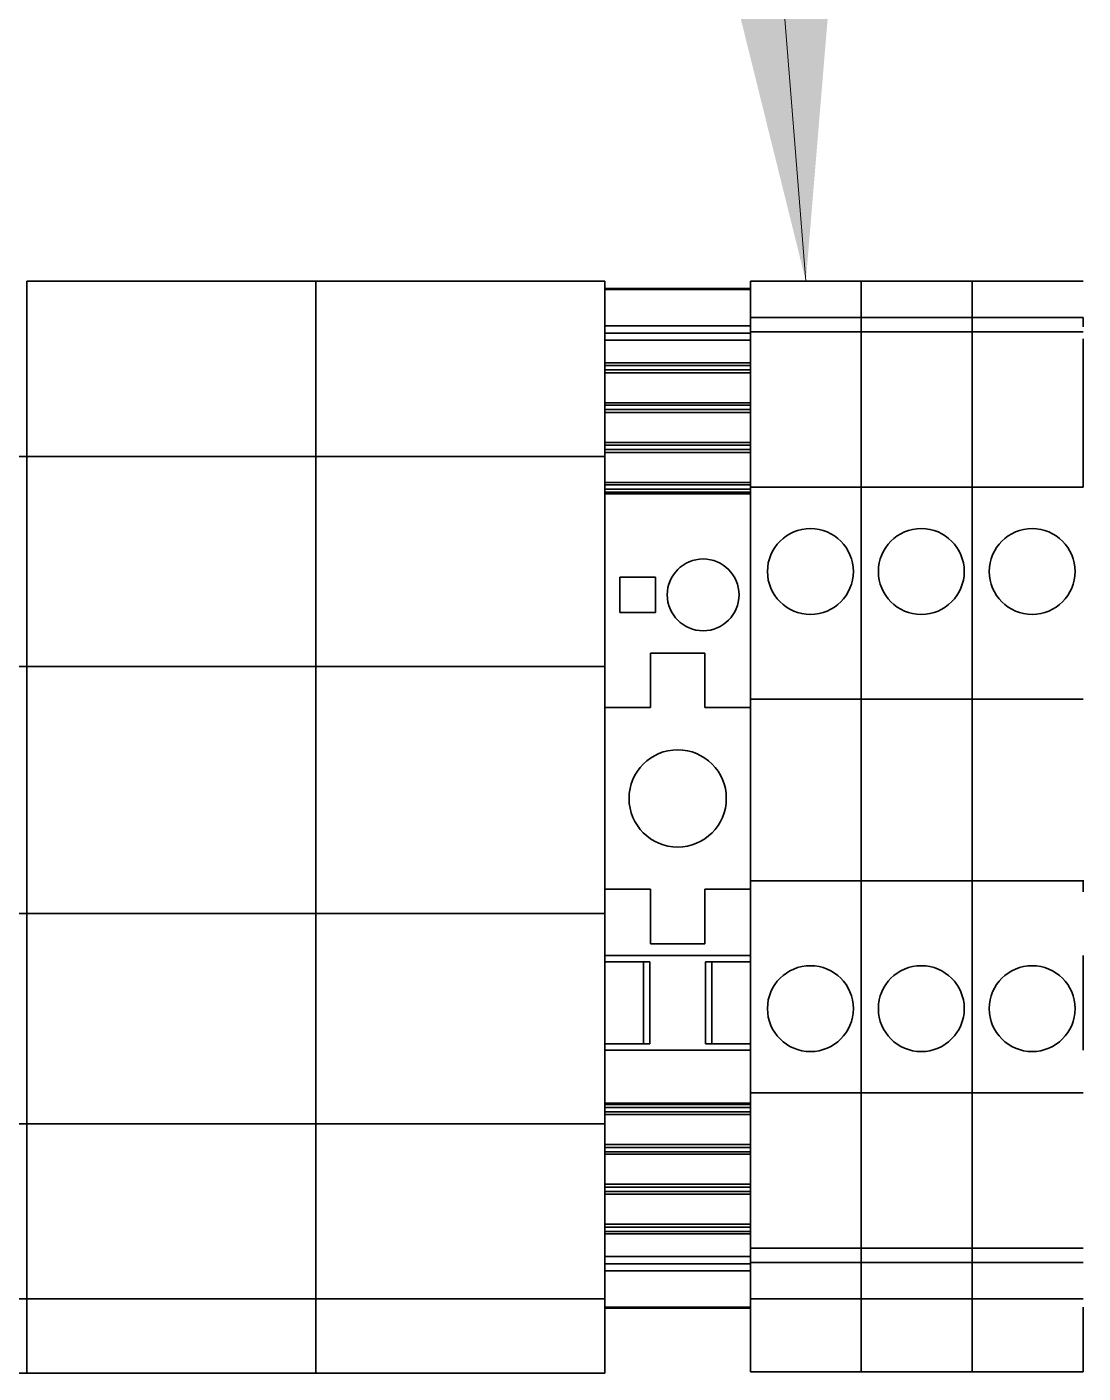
# Model space of a CAD drawing. Header units: millimetres. Extents: x 184 to 2238, y 135 to 1711.
# Drawn here: x 1891.8 to 1949.9, y 1379.1 to 1453.2 of the extents above; entities that cross this region are included whole.
import ezdxf

# ---------------------------------------------------------------- set-up
doc = ezdxf.new("R2010")
doc.units = ezdxf.units.MM
doc.header["$LTSCALE"] = 6
doc.layers.add('Видимый контур (ГОСТ)', color=7, linetype='Continuous', lineweight=35)
doc.layers.add('Обозначение (ГОСТ)', color=7, linetype='Continuous', lineweight=18)
doc.styles.add('Обычный текст (ГОСТ)', font='GOST_Common Italic.ttf')
doc.dimstyles.new('Диаметр (ГОСТ)$7', dxfattribs={"dimscale": 6, "dimtxt": 3.5, "dimasz": 2.5, "dimexe": 1, "dimexo": 0, "dimgap": 0.5, "dimtad": 1, "dimrnd": 1e-08, "dimtxsty": 'Обычный текст (ГОСТ)', "dimblk": 'Filled-1', "dimcen": 0.09, "dimdle": 15, "dimclrd": 256, "dimclre": 256, "dimclrt": 256, "dimazin": 2, "dimtfac": 0.714286, "dimtdec": 3, "dimtmove": 0, "dimatfit": 3, "dimfxl": 1, "dimtolj": 1, "dimlwd": -1, "dimlwe": 25, "dimarcsym": 0})

# ---------------------------------------------------------------- blocks, each defined once
blk = doc.blocks.new('Filled-1')
at = {"color": 0}
for p, q in [((0, 0), (-1, 0.1429)), ((-1, 0.1429), (-1, -0.1429)), ((-1, 0), (0, 0)), ((-1, -0.1429), (0, 0))]:
    blk.add_line(p, q, dxfattribs=at)
at = {"color": 0, "flags": 128}
blk.add_lwpolyline([(-1, -0.1429), (0, 0), (-1, 0.1429), (-1, -0.1429)], dxfattribs=at)
at = {"color": 0}
blk.add_solid([(-1, -0.1429), (0, 0), (-1, 0.1429), (-1, -0.1429)], dxfattribs=at)

msp = doc.modelspace()

# ---------------------------------------------------------------- linework, layer by layer
at = {"layer": 'Видимый контур (ГОСТ)'}
for p, q in [((1891.841, 1429.538), (1891.841, 1439.181)), ((1907.741, 1439.181), (1891.841, 1439.181)), ((1891.841, 1429.538), (1891.841, 1439.181)), ((1907.741, 1429.538), (1907.741, 1439.181)), ((1923.641, 1439.181), (1907.741, 1439.181)), ((1907.741, 1429.538), (1907.741, 1439.181)), ((1923.641, 1429.538), (1923.641, 1439.181)), ((1931.641, 1438.92), (1931.641, 1439.181)), ((1931.641, 1439.181), (1937.741, 1439.181)), ((1937.741, 1439.181), (1937.741, 1438.92)), ((1937.741, 1438.92), (1937.741, 1439.181)), ((1937.741, 1439.181), (1943.841, 1439.181)), ((1943.841, 1439.181), (1943.841, 1438.92)), ((1943.841, 1438.92), (1943.841, 1439.181)), ((1943.841, 1439.181), (1949.941, 1439.181)), ((1931.641, 1438.771), (1923.641, 1438.771)), ((1923.641, 1438.721), (1931.641, 1438.721)), ((1931.641, 1438.92), (1931.641, 1437.181)), ((1937.741, 1438.92), (1937.741, 1437.181)), ((1937.741, 1438.92), (1937.741, 1437.181)), ((1943.841, 1438.92), (1943.841, 1437.181)), ((1943.841, 1438.92), (1943.841, 1437.181)), ((1931.641, 1436.955), (1931.641, 1437.181)), ((1931.641, 1437.181), (1937.741, 1437.181)), ((1931.641, 1436.665), (1931.641, 1436.955)), ((1937.741, 1436.955), (1937.741, 1437.181)), ((1937.741, 1436.955), (1937.741, 1437.181)), ((1937.741, 1437.181), (1943.841, 1437.181)), ((1937.741, 1436.955), (1937.741, 1436.604)), ((1937.741, 1436.604), (1937.741, 1436.955)), ((1943.841, 1436.955), (1943.841, 1437.181)), ((1943.841, 1436.955), (1943.841, 1437.181)), ((1943.841, 1437.181), (1949.941, 1437.181)), ((1943.841, 1436.955), (1943.841, 1436.604)), ((1943.841, 1436.604), (1943.841, 1436.955)), ((1949.941, 1436.955), (1949.941, 1437.181)), ((1949.941, 1436.955), (1949.941, 1436.665)), ((1923.641, 1436.72), (1931.641, 1436.72)), ((1923.641, 1436.319), (1931.641, 1436.319)), ((1931.641, 1436.5), (1931.641, 1436.665)), ((1931.641, 1436.5), (1931.641, 1436.319)), ((1931.641, 1436.39), (1937.741, 1436.39)), ((1931.641, 1436.319), (1931.641, 1436.01)), ((1937.741, 1436.604), (1937.741, 1436.39)), ((1937.741, 1436.39), (1937.741, 1436.604)), ((1937.741, 1436.39), (1937.741, 1427.838)), ((1937.741, 1436.39), (1937.741, 1427.838)), ((1937.741, 1436.39), (1943.841, 1436.39)), ((1943.841, 1436.604), (1943.841, 1436.39)), ((1943.841, 1436.39), (1943.841, 1436.604)), ((1943.841, 1436.39), (1943.841, 1427.838)), ((1943.841, 1436.39), (1943.841, 1427.838)), ((1943.841, 1436.39), (1949.941, 1436.39)), ((1923.641, 1435.93), (1931.641, 1435.93)), ((1931.641, 1436.01), (1931.641, 1427.838)), ((1949.941, 1436.01), (1949.941, 1427.838)), ((1931.641, 1434.684), (1923.641, 1434.684)), ((1931.641, 1434.542), (1923.641, 1434.542)), ((1931.641, 1434.542), (1923.641, 1434.542)), ((1931.641, 1434.304), (1923.641, 1434.304)), ((1923.641, 1434.142), (1931.641, 1434.142)), ((1931.641, 1432.492), (1923.641, 1432.492)), ((1931.641, 1432.35), (1923.641, 1432.35)), ((1931.641, 1432.35), (1923.641, 1432.35)), ((1931.641, 1432.112), (1923.641, 1432.112)), ((1923.641, 1431.95), (1931.641, 1431.95)), ((1931.641, 1430.3), (1923.641, 1430.3)), ((1891.841, 1429.538), (1875.941, 1429.538)), ((1891.841, 1417.981), (1891.841, 1429.538)), ((1907.741, 1429.538), (1891.841, 1429.538)), ((1891.841, 1417.981), (1891.841, 1429.538)), ((1907.741, 1417.981), (1907.741, 1429.538)), ((1923.641, 1429.538), (1907.741, 1429.538)), ((1907.741, 1417.981), (1907.741, 1429.538)), ((1931.641, 1430.158), (1923.641, 1430.158)), ((1931.641, 1430.158), (1923.641, 1430.158)), ((1931.641, 1429.92), (1923.641, 1429.92)), ((1923.641, 1429.758), (1931.641, 1429.758)), ((1923.641, 1417.981), (1923.641, 1429.538)), ((1931.641, 1428.108), (1923.641, 1428.108)), ((1931.641, 1427.966), (1923.641, 1427.966)), ((1931.641, 1427.966), (1923.641, 1427.966)), ((1931.641, 1427.728), (1923.641, 1427.728)), ((1923.641, 1427.566), (1931.641, 1427.566)), ((1923.641, 1427.48), (1931.641, 1427.48)), ((1931.641, 1427.767), (1931.641, 1427.838)), ((1931.641, 1427.838), (1937.741, 1427.838)), ((1931.641, 1427.399), (1931.641, 1427.767)), ((1931.641, 1427.399), (1931.641, 1427.3)), ((1931.641, 1426.769), (1931.641, 1427.3)), ((1937.741, 1427.767), (1937.741, 1427.838)), ((1937.741, 1427.767), (1937.741, 1427.838)), ((1937.741, 1427.838), (1943.841, 1427.838)), ((1937.741, 1427.767), (1937.741, 1427.231)), ((1937.741, 1427.231), (1937.741, 1427.767)), ((1943.841, 1427.767), (1943.841, 1427.838)), ((1943.841, 1427.767), (1943.841, 1427.838)), ((1943.841, 1427.838), (1949.941, 1427.838)), ((1943.841, 1427.767), (1943.841, 1427.231)), ((1943.841, 1427.231), (1943.841, 1427.767)), ((1931.641, 1426.769), (1931.641, 1416.471)), ((1937.741, 1427.231), (1937.741, 1416.931)), ((1937.741, 1427.231), (1937.741, 1416.931)), ((1943.841, 1427.231), (1943.841, 1416.931)), ((1943.841, 1427.231), (1943.841, 1416.931)), ((1926.416, 1422.896), (1924.466, 1422.896)), ((1924.466, 1422.896), (1924.466, 1420.946)), ((1926.416, 1420.946), (1926.416, 1422.896)), ((1924.466, 1420.946), (1926.416, 1420.946)), ((1926.141, 1418.721), (1926.141, 1416.471)), ((1929.141, 1418.721), (1926.141, 1418.721)), ((1929.141, 1416.471), (1929.141, 1418.721)), ((1891.841, 1417.981), (1875.941, 1417.981)), ((1891.841, 1404.381), (1891.841, 1417.981)), ((1907.741, 1417.981), (1891.841, 1417.981)), ((1891.841, 1404.381), (1891.841, 1417.981)), ((1907.741, 1404.381), (1907.741, 1417.981)), ((1923.641, 1417.981), (1907.741, 1417.981)), ((1907.741, 1404.381), (1907.741, 1417.981)), ((1923.641, 1404.381), (1923.641, 1417.981)), ((1937.741, 1416.931), (1937.741, 1416.181)), ((1937.741, 1416.181), (1937.741, 1416.931)), ((1943.841, 1416.931), (1943.841, 1416.181)), ((1943.841, 1416.181), (1943.841, 1416.931)), ((1926.141, 1416.471), (1926.141, 1415.721)), ((1929.141, 1415.721), (1929.141, 1416.471)), ((1931.641, 1415.721), (1931.641, 1416.471)), ((1931.641, 1416.181), (1937.741, 1416.181)), ((1937.741, 1416.181), (1937.741, 1415.681)), ((1937.741, 1415.681), (1937.741, 1416.181)), ((1937.741, 1416.181), (1943.841, 1416.181)), ((1943.841, 1416.181), (1943.841, 1415.681)), ((1943.841, 1415.681), (1943.841, 1416.181)), ((1943.841, 1416.181), (1949.941, 1416.181)), ((1926.141, 1415.721), (1923.641, 1415.721)), ((1929.141, 1415.721), (1931.641, 1415.721)), ((1931.641, 1406.222), (1931.641, 1415.721)), ((1937.741, 1415.681), (1937.741, 1406.681)), ((1937.741, 1415.681), (1937.741, 1406.681)), ((1943.841, 1415.681), (1943.841, 1406.681)), ((1943.841, 1415.681), (1943.841, 1406.681)), ((1937.741, 1406.681), (1937.741, 1406.181)), ((1937.741, 1406.181), (1937.741, 1406.681)), ((1943.841, 1406.681), (1943.841, 1406.181)), ((1943.841, 1406.181), (1943.841, 1406.681)), ((1931.641, 1406.181), (1931.641, 1406.222)), ((1931.641, 1405.582), (1931.641, 1406.181)), ((1931.641, 1406.181), (1937.741, 1406.181)), ((1937.741, 1405.431), (1937.741, 1406.181)), ((1937.741, 1405.431), (1937.741, 1406.181)), ((1937.741, 1406.181), (1943.841, 1406.181)), ((1943.841, 1405.431), (1943.841, 1406.181)), ((1943.841, 1405.431), (1943.841, 1406.181)), ((1943.841, 1406.181), (1949.941, 1406.181)), ((1949.941, 1406.222), (1949.941, 1406.181)), ((1949.941, 1405.582), (1949.941, 1406.181)), ((1923.641, 1405.721), (1926.141, 1405.721)), ((1926.141, 1404.971), (1926.141, 1405.721)), ((1929.141, 1404.971), (1929.141, 1405.721)), ((1929.141, 1405.721), (1931.641, 1405.721)), ((1931.641, 1404.971), (1931.641, 1405.582)), ((1937.741, 1405.431), (1937.741, 1395.131)), ((1937.741, 1405.431), (1937.741, 1395.131)), ((1943.841, 1405.431), (1943.841, 1395.131)), ((1943.841, 1405.431), (1943.841, 1395.131)), ((1891.841, 1404.381), (1875.941, 1404.381)), ((1891.841, 1392.823), (1891.841, 1404.381)), ((1907.741, 1404.381), (1891.841, 1404.381)), ((1891.841, 1392.823), (1891.841, 1404.381)), ((1907.741, 1392.823), (1907.741, 1404.381)), ((1923.641, 1404.381), (1907.741, 1404.381)), ((1907.741, 1392.823), (1907.741, 1404.381)), ((1923.641, 1392.823), (1923.641, 1404.381)), ((1926.141, 1404.971), (1926.141, 1402.721)), ((1929.141, 1402.721), (1929.141, 1404.971)), ((1931.641, 1404.971), (1931.641, 1402.071)), ((1923.641, 1402.071), (1931.641, 1402.071)), ((1926.141, 1402.721), (1929.141, 1402.721)), ((1931.641, 1402.071), (1931.641, 1396.871)), ((1949.941, 1402.071), (1949.941, 1396.871)), ((1923.641, 1401.721), (1926.108, 1401.721)), ((1925.766, 1397.221), (1925.766, 1401.721)), ((1926.108, 1401.721), (1926.108, 1397.221)), ((1929.174, 1401.721), (1931.641, 1401.721)), ((1929.174, 1397.221), (1929.174, 1401.721)), ((1929.516, 1397.221), (1929.516, 1401.721)), ((1923.641, 1397.221), (1926.108, 1397.221)), ((1923.641, 1396.871), (1931.641, 1396.871)), ((1929.174, 1397.221), (1931.641, 1397.221)), ((1931.641, 1396.871), (1931.641, 1394.672)), ((1931.641, 1394.142), (1931.641, 1394.672)), ((1937.741, 1394.595), (1937.741, 1395.131)), ((1937.741, 1394.595), (1937.741, 1395.131)), ((1943.841, 1394.595), (1943.841, 1395.131)), ((1943.841, 1394.595), (1943.841, 1395.131)), ((1923.641, 1393.961), (1931.641, 1393.961)), ((1931.641, 1394.523), (1937.741, 1394.523)), ((1931.641, 1394.142), (1931.641, 1393.961)), ((1931.641, 1393.905), (1931.641, 1393.961)), ((1937.741, 1394.595), (1937.741, 1394.523)), ((1937.741, 1394.523), (1937.741, 1394.595)), ((1937.741, 1394.523), (1937.741, 1385.971)), ((1937.741, 1394.523), (1937.741, 1385.971)), ((1937.741, 1394.523), (1943.841, 1394.523)), ((1943.841, 1394.595), (1943.841, 1394.523)), ((1943.841, 1394.523), (1943.841, 1394.595)), ((1943.841, 1394.523), (1943.841, 1385.971)), ((1943.841, 1394.523), (1943.841, 1385.971)), ((1943.841, 1394.523), (1949.941, 1394.523)), ((1931.641, 1393.875), (1923.641, 1393.875)), ((1931.641, 1393.714), (1923.641, 1393.714)), ((1931.641, 1393.475), (1923.641, 1393.475)), ((1931.641, 1393.475), (1923.641, 1393.475)), ((1931.641, 1393.334), (1923.641, 1393.334)), ((1931.641, 1393.905), (1931.641, 1393.875)), ((1931.641, 1393.875), (1931.641, 1393.088)), ((1891.841, 1392.823), (1875.941, 1392.823)), ((1891.841, 1383.181), (1891.841, 1392.823)), ((1907.741, 1392.823), (1891.841, 1392.823)), ((1891.841, 1383.181), (1891.841, 1392.823)), ((1907.741, 1383.181), (1907.741, 1392.823)), ((1923.641, 1392.823), (1907.741, 1392.823)), ((1907.741, 1383.181), (1907.741, 1392.823)), ((1923.641, 1383.181), (1923.641, 1392.823)), ((1931.641, 1393.088), (1931.641, 1392.649)), ((1931.641, 1392.649), (1931.641, 1392.533)), ((1931.641, 1391.713), (1931.641, 1392.533)), ((1931.641, 1391.713), (1931.641, 1391.683)), ((1931.641, 1391.683), (1923.641, 1391.683)), ((1931.641, 1391.522), (1923.641, 1391.522)), ((1931.641, 1391.283), (1923.641, 1391.283)), ((1931.641, 1391.283), (1923.641, 1391.283)), ((1931.641, 1391.142), (1923.641, 1391.142)), ((1931.641, 1391.683), (1931.641, 1390.896)), ((1931.641, 1390.896), (1931.641, 1390.457)), ((1931.641, 1390.457), (1931.641, 1390.341)), ((1931.641, 1389.521), (1931.641, 1390.341)), ((1931.641, 1389.491), (1923.641, 1389.491)), ((1931.641, 1389.521), (1931.641, 1389.491)), ((1931.641, 1389.491), (1931.641, 1388.704)), ((1931.641, 1389.33), (1923.641, 1389.33)), ((1931.641, 1389.091), (1923.641, 1389.091)), ((1931.641, 1389.091), (1923.641, 1389.091)), ((1931.641, 1388.95), (1923.641, 1388.95)), ((1931.641, 1388.704), (1931.641, 1388.265)), ((1931.641, 1388.265), (1931.641, 1388.149)), ((1931.641, 1387.329), (1931.641, 1388.149)), ((1931.641, 1387.299), (1923.641, 1387.299)), ((1931.641, 1387.329), (1931.641, 1387.299)), ((1931.641, 1387.299), (1931.641, 1386.512)), ((1931.641, 1387.138), (1923.641, 1387.138)), ((1931.641, 1386.899), (1923.641, 1386.899)), ((1931.641, 1386.899), (1923.641, 1386.899)), ((1931.641, 1386.758), (1923.641, 1386.758)), ((1931.641, 1386.512), (1931.641, 1386.073)), ((1931.641, 1386.073), (1931.641, 1385.957)), ((1937.741, 1385.971), (1931.641, 1385.971)), ((1931.641, 1385.511), (1931.641, 1385.957)), ((1937.741, 1385.971), (1937.741, 1385.758)), ((1937.741, 1385.758), (1937.741, 1385.971)), ((1943.841, 1385.971), (1937.741, 1385.971)), ((1943.841, 1385.971), (1943.841, 1385.758)), ((1943.841, 1385.758), (1943.841, 1385.971)), ((1949.941, 1385.971), (1943.841, 1385.971)), ((1923.641, 1385.511), (1931.641, 1385.511)), ((1923.641, 1385.122), (1931.641, 1385.122)), ((1931.641, 1385.122), (1931.641, 1385.511)), ((1931.641, 1385.181), (1937.741, 1385.181)), ((1931.641, 1385.122), (1931.641, 1384.941)), ((1937.741, 1385.758), (1937.741, 1385.406)), ((1937.741, 1385.406), (1937.741, 1385.758)), ((1937.741, 1385.181), (1937.741, 1385.406)), ((1937.741, 1385.181), (1937.741, 1385.406)), ((1937.741, 1385.181), (1937.741, 1383.442)), ((1937.741, 1385.181), (1937.741, 1383.442)), ((1937.741, 1385.181), (1943.841, 1385.181)), ((1943.841, 1385.758), (1943.841, 1385.406)), ((1943.841, 1385.406), (1943.841, 1385.758)), ((1943.841, 1385.181), (1943.841, 1385.406)), ((1943.841, 1385.181), (1943.841, 1385.406)), ((1943.841, 1385.181), (1943.841, 1383.442)), ((1943.841, 1385.181), (1943.841, 1383.442)), ((1943.841, 1385.181), (1949.941, 1385.181)), ((1923.641, 1384.722), (1931.641, 1384.722)), ((1931.641, 1384.722), (1931.641, 1384.941)), ((1931.641, 1382.982), (1931.641, 1384.722)), ((1891.841, 1383.181), (1875.941, 1383.181)), ((1891.841, 1379.104), (1891.841, 1383.181)), ((1907.741, 1383.181), (1891.841, 1383.181)), ((1891.841, 1379.104), (1891.841, 1383.181)), ((1907.741, 1379.104), (1907.741, 1383.181)), ((1923.641, 1383.181), (1907.741, 1383.181)), ((1907.741, 1379.104), (1907.741, 1383.181)), ((1923.641, 1382.982), (1923.641, 1383.181)), ((1923.641, 1382.721), (1923.641, 1382.982)), ((1931.641, 1383.181), (1937.741, 1383.181)), ((1931.641, 1382.721), (1931.641, 1382.982)), ((1937.741, 1383.442), (1937.741, 1383.181)), ((1937.741, 1383.181), (1937.741, 1383.442)), ((1937.741, 1383.181), (1937.741, 1379.931)), ((1937.741, 1383.181), (1937.741, 1379.931)), ((1937.741, 1383.181), (1943.841, 1383.181)), ((1943.841, 1383.442), (1943.841, 1383.181)), ((1943.841, 1383.181), (1943.841, 1383.442)), ((1943.841, 1383.181), (1943.841, 1379.931)), ((1943.841, 1383.181), (1943.841, 1379.931)), ((1943.841, 1383.181), (1949.941, 1383.181)), ((1923.641, 1382.721), (1931.641, 1382.721)), ((1923.641, 1379.104), (1923.641, 1382.721)), ((1931.641, 1382.671), (1923.641, 1382.671)), ((1931.641, 1382.721), (1931.641, 1379.931)), ((1949.941, 1382.721), (1949.941, 1379.931)), ((1931.641, 1379.181), (1931.641, 1379.931)), ((1937.741, 1379.931), (1937.741, 1379.181)), ((1937.741, 1379.181), (1937.741, 1379.931)), ((1943.841, 1379.931), (1943.841, 1379.181)), ((1943.841, 1379.181), (1943.841, 1379.931)), ((1949.941, 1379.931), (1949.941, 1379.181)), ((1891.841, 1379.104), (1875.941, 1379.104)), ((1907.741, 1379.104), (1891.841, 1379.104)), ((1923.641, 1379.104), (1907.741, 1379.104)), ((1931.641, 1379.181), (1937.741, 1379.181)), ((1937.741, 1379.181), (1943.841, 1379.181)), ((1943.841, 1379.181), (1949.941, 1379.181))]:
    msp.add_line(p, q, dxfattribs=at)
for centre, radius in [((1934.941, 1423.206), 2.363), ((1941.041, 1423.206), 2.363), ((1947.141, 1423.206), 2.363), ((1929.041, 1421.921), 1.975), ((1927.641, 1410.721), 2.675), ((1934.941, 1399.156), 2.363), ((1941.041, 1399.156), 2.363), ((1947.141, 1399.156), 2.363)]:
    msp.add_circle(centre, radius, dxfattribs=at)

# ---------------------------------------------------------------- leaders
at = {"layer": 'Обозначение (ГОСТ)'}
msp.add_leader([(1934.691, 1439.181), (1930.251, 1494.443)], dimstyle='Диаметр (ГОСТ)$7', override={"dimtad": 0}, dxfattribs=at)

doc.saveas('drawing.dxf')
